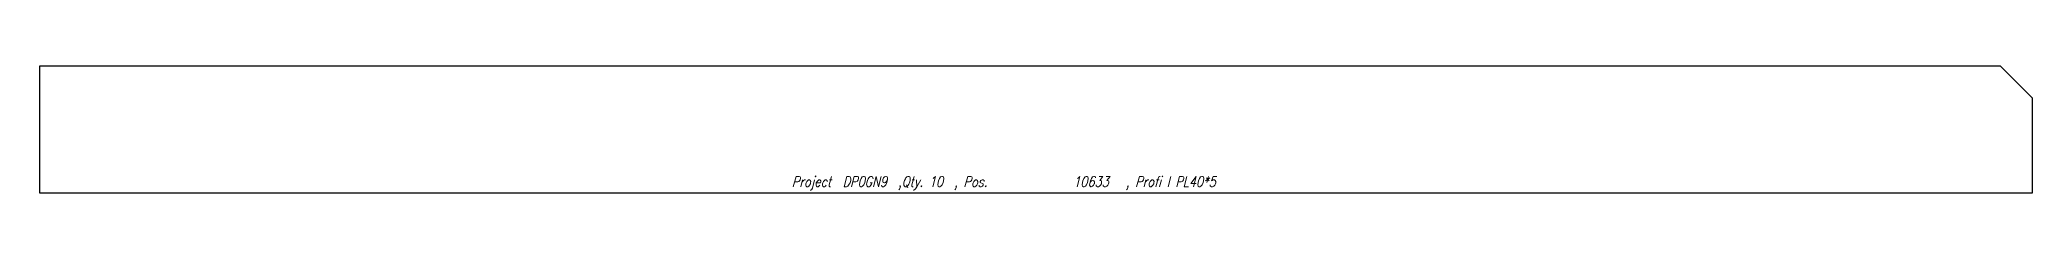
# Model space of a CAD drawing. Extents: x 0 to 626, y -20 to 20.
import ezdxf

# ---------------------------------------------------------------- set-up
doc = ezdxf.new("R2010")
doc.units = 0
doc.header["$LTSCALE"] = 10
doc.layers.add('TEILE', color=7, linetype='CONTINUOUS')
doc.layers.add('UNTERSCHRIFT', color=7, linetype='CONTINUOUS')
doc.styles.get("Standard").update_dxf_attribs({"font": 'ROMANS'})

msp = doc.modelspace()

# ---------------------------------------------------------------- linework, layer by layer
at = {"layer": 'TEILE', "color": 2}
for p, q in [((0, -19.999979), (0, 19.999979)), ((0, 19.999979), (615.925842, 19.999979)), ((615.925842, 19.999979), (625.925842, 9.999979)), ((625.925842, 9.999979), (625.925842, -19.999979)), ((625.925842, -19.999979), (0, -19.999979))]:
    msp.add_line(p, q, dxfattribs=at)

# ---------------------------------------------------------------- texts
at = {"layer": 'UNTERSCHRIFT', "color": 2, "oblique": 15, "width": 0.8}
for s, p in [('Project  DP0GN9  ,Qty. 10  , Pos. ', (236.262939, -17.999979)), ('10633', (324.662933, -17.999979)), ('  , Profi l PL40*5', (337.662933, -17.999979))]:
    msp.add_text(s, height=3.25, dxfattribs=at).set_placement(p)

doc.saveas('drawing.dxf')
